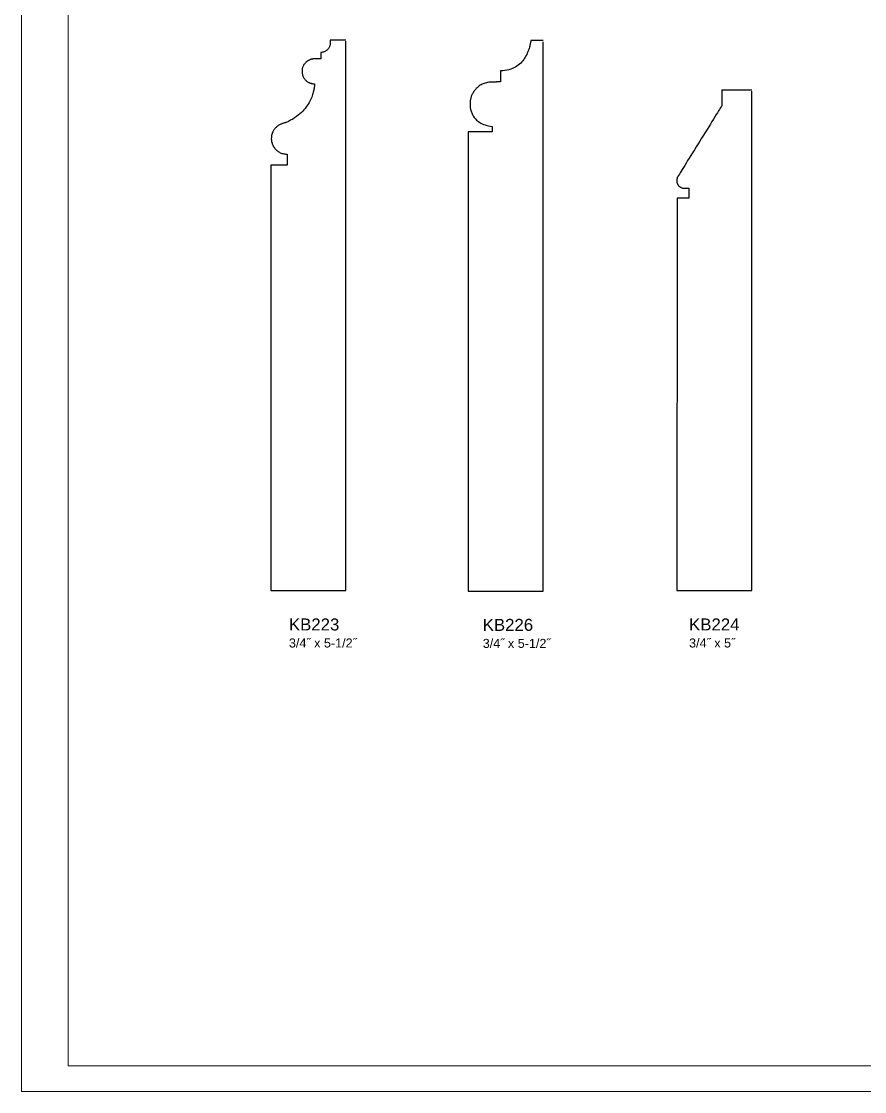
# Model space of a CAD drawing. Extents: x -7.6 to 25.2, y -9.8 to 27.2.
# Drawn here: x -7.64 to 0.78, y -9.8 to 0.9 of the extents above; entities that cross this region are included whole.
import ezdxf

# ---------------------------------------------------------------- set-up
doc = ezdxf.new("R2010")
doc.units = 0
doc.header["$MEASUREMENT"] = 0
doc.layers.add('DO NOT PLOT', color=2, linetype='Continuous', plot=False)
doc.layers.add('LAYER_1', color=7, linetype='Continuous')

# ---------------------------------------------------------------- blocks, each defined once
blk = doc.blocks.new('KB223')
at = {"flags": 128}
blk.add_lwpolyline([(0, 5.5), (0, 5.5), (-0.001, 5.5), (-0.003, 5.5), (-0.005, 5.5), (-0.008, 5.5), (-0.012, 5.5), (-0.015, 5.5), (-0.02, 5.5), (-0.024, 5.5), (-0.029, 5.5), (-0.035, 5.5), (-0.041, 5.5), (-0.046, 5.5), (-0.053, 5.5), (-0.059, 5.5), (-0.065, 5.5), (-0.072, 5.5), (-0.078, 5.5), (-0.085, 5.5), (-0.091, 5.5), (-0.097, 5.5), (-0.104, 5.5), (-0.11, 5.5), (-0.116, 5.5), (-0.121, 5.5), (-0.127, 5.5), (-0.132, 5.5), (-0.137, 5.5), (-0.141, 5.5), (-0.145, 5.5), (-0.148, 5.5), (-0.151, 5.5), (-0.153, 5.5), (-0.155, 5.5), (-0.156, 5.5), (-0.156, 5.5), (-0.156, 5.5), (-0.156, 5.499), (-0.156, 5.498), (-0.156, 5.496), (-0.156, 5.494), (-0.155, 5.491), (-0.155, 5.489), (-0.155, 5.485), (-0.155, 5.482), (-0.155, 5.478), (-0.155, 5.474), (-0.155, 5.47), (-0.156, 5.466), (-0.156, 5.461), (-0.157, 5.456), (-0.158, 5.451), (-0.159, 5.446), (-0.161, 5.441), (-0.162, 5.436), (-0.164, 5.431), (-0.167, 5.427), (-0.169, 5.422), (-0.172, 5.417), (-0.175, 5.412), (-0.179, 5.408), (-0.183, 5.403), (-0.188, 5.399), (-0.192, 5.395), (-0.198, 5.391), (-0.204, 5.388), (-0.21, 5.385), (-0.217, 5.382), (-0.224, 5.38), (-0.232, 5.378), (-0.241, 5.376), (-0.25, 5.375), (-0.25, 5.375), (-0.25, 5.374), (-0.25, 5.374), (-0.25, 5.373), (-0.25, 5.372), (-0.25, 5.37), (-0.25, 5.369), (-0.25, 5.367), (-0.25, 5.365), (-0.25, 5.363), (-0.25, 5.361), (-0.25, 5.359), (-0.25, 5.356), (-0.25, 5.354), (-0.25, 5.352), (-0.25, 5.349), (-0.25, 5.346), (-0.25, 5.344), (-0.25, 5.341), (-0.25, 5.339), (-0.25, 5.336), (-0.25, 5.334), (-0.25, 5.331), (-0.25, 5.329), (-0.25, 5.326), (-0.25, 5.324), (-0.25, 5.322), (-0.25, 5.32), (-0.25, 5.319), (-0.25, 5.317), (-0.25, 5.316), (-0.25, 5.315), (-0.25, 5.314), (-0.25, 5.313), (-0.25, 5.313), (-0.25, 5.312), (-0.25, 5.312), (-0.251, 5.312), (-0.251, 5.312), (-0.252, 5.312), (-0.253, 5.312), (-0.255, 5.312), (-0.256, 5.312), (-0.258, 5.312), (-0.26, 5.312), (-0.262, 5.312), (-0.265, 5.312), (-0.267, 5.312), (-0.269, 5.312), (-0.272, 5.312), (-0.275, 5.312), (-0.277, 5.312), (-0.28, 5.312), (-0.283, 5.312), (-0.286, 5.312), (-0.288, 5.312), (-0.291, 5.312), (-0.294, 5.312), (-0.296, 5.312), (-0.299, 5.312), (-0.301, 5.312), (-0.303, 5.312), (-0.305, 5.312), (-0.307, 5.312), (-0.309, 5.312), (-0.311, 5.312), (-0.312, 5.312), (-0.313, 5.312), (-0.314, 5.312), (-0.315, 5.312), (-0.315, 5.312), (-0.316, 5.312), (-0.319, 5.313), (-0.322, 5.312), (-0.326, 5.312), (-0.33, 5.312), (-0.334, 5.311), (-0.338, 5.31), (-0.342, 5.309), (-0.346, 5.308), (-0.351, 5.307), (-0.355, 5.305), (-0.36, 5.303), (-0.364, 5.301), (-0.369, 5.299), (-0.373, 5.297), (-0.378, 5.294), (-0.382, 5.291), (-0.386, 5.288), (-0.391, 5.285), (-0.395, 5.281), (-0.399, 5.278), (-0.403, 5.274), (-0.407, 5.27), (-0.411, 5.265), (-0.414, 5.261), (-0.418, 5.256), (-0.421, 5.251), (-0.424, 5.246), (-0.426, 5.24), (-0.429, 5.234), (-0.431, 5.228), (-0.433, 5.222), (-0.435, 5.216), (-0.436, 5.209), (-0.437, 5.202), (-0.437, 5.195), (-0.437, 5.188), (-0.436, 5.177), (-0.435, 5.167), (-0.433, 5.158), (-0.431, 5.15), (-0.428, 5.142), (-0.425, 5.134), (-0.422, 5.127), (-0.418, 5.12), (-0.414, 5.114), (-0.41, 5.109), (-0.406, 5.103), (-0.401, 5.098), (-0.396, 5.094), (-0.392, 5.09), (-0.387, 5.086), (-0.382, 5.083), (-0.377, 5.08), (-0.372, 5.077), (-0.367, 5.075), (-0.362, 5.073), (-0.357, 5.071), (-0.352, 5.069), (-0.347, 5.068), (-0.343, 5.067), (-0.339, 5.066), (-0.335, 5.065), (-0.331, 5.064), (-0.327, 5.064), (-0.324, 5.063), (-0.321, 5.063), (-0.319, 5.063), (-0.316, 5.063), (-0.315, 5.063), (-0.314, 5.063), (-0.313, 5.063), (-0.312, 5.063), (-0.312, 5.062), (-0.312, 5.06), (-0.313, 5.057), (-0.313, 5.053), (-0.313, 5.049), (-0.313, 5.043), (-0.314, 5.036), (-0.315, 5.028), (-0.316, 5.02), (-0.318, 5.011), (-0.32, 5.001), (-0.322, 4.99), (-0.325, 4.979), (-0.328, 4.968), (-0.332, 4.956), (-0.336, 4.943), (-0.341, 4.93), (-0.346, 4.917), (-0.352, 4.903), (-0.359, 4.889), (-0.367, 4.875), (-0.375, 4.861), (-0.385, 4.847), (-0.395, 4.833), (-0.406, 4.818), (-0.418, 4.804), (-0.43, 4.79), (-0.444, 4.776), (-0.459, 4.762), (-0.475, 4.749), (-0.492, 4.736), (-0.511, 4.723), (-0.53, 4.711), (-0.551, 4.699), (-0.573, 4.687), (-0.597, 4.677), (-0.598, 4.676), (-0.601, 4.675), (-0.603, 4.675), (-0.607, 4.674), (-0.61, 4.673), (-0.614, 4.672), (-0.619, 4.671), (-0.623, 4.669), (-0.628, 4.667), (-0.633, 4.666), (-0.639, 4.663), (-0.644, 4.661), (-0.65, 4.659), (-0.656, 4.656), (-0.662, 4.653), (-0.668, 4.649), (-0.674, 4.646), (-0.68, 4.642), (-0.686, 4.638), (-0.691, 4.633), (-0.697, 4.628), (-0.703, 4.623), (-0.708, 4.617), (-0.713, 4.611), (-0.718, 4.604), (-0.722, 4.598), (-0.726, 4.59), (-0.73, 4.582), (-0.734, 4.574), (-0.737, 4.566), (-0.739, 4.556), (-0.741, 4.547), (-0.742, 4.537), (-0.743, 4.526), (-0.744, 4.515), (-0.743, 4.503), (-0.743, 4.502), (-0.743, 4.5), (-0.743, 4.498), (-0.742, 4.495), (-0.742, 4.492), (-0.741, 4.489), (-0.741, 4.485), (-0.74, 4.481), (-0.738, 4.476), (-0.737, 4.472), (-0.735, 4.467), (-0.734, 4.462), (-0.731, 4.457), (-0.729, 4.451), (-0.727, 4.446), (-0.724, 4.44), (-0.721, 4.435), (-0.717, 4.429), (-0.713, 4.424), (-0.709, 4.418), (-0.705, 4.413), (-0.7, 4.407), (-0.695, 4.402), (-0.689, 4.397), (-0.683, 4.392), (-0.677, 4.387), (-0.67, 4.383), (-0.663, 4.379), (-0.655, 4.375), (-0.647, 4.371), (-0.638, 4.368), (-0.629, 4.366), (-0.619, 4.363), (-0.609, 4.362), (-0.598, 4.36), (-0.587, 4.359), (-0.587, 4.359), (-0.587, 4.358), (-0.587, 4.357), (-0.587, 4.356), (-0.587, 4.354), (-0.587, 4.351), (-0.587, 4.349), (-0.587, 4.346), (-0.587, 4.342), (-0.587, 4.339), (-0.587, 4.335), (-0.587, 4.331), (-0.587, 4.327), (-0.587, 4.323), (-0.587, 4.318), (-0.587, 4.314), (-0.587, 4.309), (-0.587, 4.305), (-0.587, 4.3), (-0.587, 4.296), (-0.587, 4.291), (-0.587, 4.287), (-0.587, 4.283), (-0.587, 4.278), (-0.587, 4.274), (-0.587, 4.271), (-0.587, 4.267), (-0.587, 4.264), (-0.587, 4.261), (-0.587, 4.258), (-0.587, 4.256), (-0.587, 4.254), (-0.587, 4.252), (-0.587, 4.251), (-0.587, 4.25), (-0.587, 4.25), (-0.588, 4.25), (-0.589, 4.25), (-0.59, 4.25), (-0.593, 4.25), (-0.596, 4.25), (-0.599, 4.25), (-0.603, 4.25), (-0.608, 4.25), (-0.613, 4.25), (-0.618, 4.25), (-0.624, 4.25), (-0.629, 4.25), (-0.636, 4.25), (-0.642, 4.25), (-0.648, 4.25), (-0.655, 4.25), (-0.662, 4.25), (-0.669, 4.25), (-0.675, 4.25), (-0.682, 4.25), (-0.689, 4.25), (-0.695, 4.25), (-0.702, 4.25), (-0.708, 4.25), (-0.714, 4.25), (-0.719, 4.25), (-0.725, 4.25), (-0.729, 4.25), (-0.734, 4.25), (-0.738, 4.25), (-0.741, 4.25), (-0.744, 4.25), (-0.747, 4.25), (-0.749, 4.25), (-0.75, 4.25), (-0.75, 4.25), (-0.75, 4.24), (-0.75, 4.212), (-0.75, 4.166), (-0.75, 4.104), (-0.75, 4.027), (-0.75, 3.935), (-0.75, 3.831), (-0.75, 3.714), (-0.75, 3.586), (-0.75, 3.448), (-0.75, 3.302), (-0.75, 3.148), (-0.75, 2.988), (-0.75, 2.822), (-0.75, 2.651), (-0.75, 2.478), (-0.75, 2.302), (-0.75, 2.125), (-0.75, 1.948), (-0.75, 1.772), (-0.75, 1.599), (-0.75, 1.428), (-0.75, 1.262), (-0.75, 1.102), (-0.75, 0.948), (-0.75, 0.802), (-0.75, 0.664), (-0.75, 0.536), (-0.75, 0.42), (-0.75, 0.315), (-0.75, 0.223), (-0.75, 0.146), (-0.75, 0.084), (-0.75, 0.038), (-0.75, 0.01), (-0.75, 0), (-0.748, 0), (-0.743, 0), (-0.735, 0), (-0.724, 0), (-0.711, 0), (-0.694, 0), (-0.676, 0), (-0.655, 0), (-0.633, 0), (-0.609, 0), (-0.583, 0), (-0.556, 0), (-0.527, 0), (-0.498, 0), (-0.468, 0), (-0.437, 0), (-0.406, 0), (-0.375, 0), (-0.344, 0), (-0.313, 0), (-0.282, 0), (-0.252, 0), (-0.223, 0), (-0.194, 0), (-0.167, 0), (-0.141, 0), (-0.117, 0), (-0.095, 0), (-0.074, 0), (-0.056, 0), (-0.039, 0), (-0.026, 0), (-0.015, 0), (-0.007, 0), (-0.002, 0), (0, 0), (0, 0.012), (0, 0.049), (0, 0.108), (0, 0.189), (0, 0.289), (0, 0.407), (0, 0.543), (0, 0.694), (0, 0.859), (0, 1.037), (0, 1.227), (0, 1.426), (0, 1.634), (0, 1.848), (0, 2.069), (0, 2.294), (0, 2.521), (0, 2.75), (0, 2.979), (0, 3.206), (0, 3.431), (0, 3.652), (0, 3.866), (0, 4.074), (0, 4.273), (0, 4.463), (0, 4.641), (0, 4.806), (0, 4.957), (0, 5.093), (0, 5.211), (0, 5.311), (0, 5.392), (0, 5.451), (0, 5.488)], dxfattribs=at)
blk = doc.blocks.new('KB224')
at = {"flags": 128}
blk.add_lwpolyline([(0, 5.5), (0, 5.5), (-0.001, 5.5), (-0.002, 5.5), (-0.004, 5.5), (-0.007, 5.5), (-0.009, 5.5), (-0.012, 5.5), (-0.016, 5.5), (-0.02, 5.5), (-0.024, 5.5), (-0.028, 5.5), (-0.032, 5.5), (-0.037, 5.5), (-0.042, 5.5), (-0.047, 5.5), (-0.052, 5.5), (-0.057, 5.5), (-0.062, 5.5), (-0.068, 5.5), (-0.073, 5.5), (-0.078, 5.5), (-0.083, 5.5), (-0.088, 5.5), (-0.093, 5.5), (-0.097, 5.5), (-0.101, 5.5), (-0.105, 5.5), (-0.109, 5.5), (-0.113, 5.5), (-0.116, 5.5), (-0.118, 5.5), (-0.121, 5.5), (-0.123, 5.5), (-0.124, 5.5), (-0.125, 5.5), (-0.125, 5.5), (-0.125, 5.499), (-0.125, 5.497), (-0.126, 5.494), (-0.126, 5.49), (-0.127, 5.484), (-0.128, 5.478), (-0.13, 5.47), (-0.131, 5.462), (-0.133, 5.453), (-0.136, 5.443), (-0.139, 5.433), (-0.142, 5.422), (-0.146, 5.41), (-0.15, 5.398), (-0.155, 5.386), (-0.16, 5.374), (-0.166, 5.362), (-0.173, 5.349), (-0.18, 5.336), (-0.188, 5.324), (-0.196, 5.312), (-0.206, 5.299), (-0.216, 5.288), (-0.226, 5.276), (-0.238, 5.265), (-0.25, 5.255), (-0.264, 5.245), (-0.278, 5.236), (-0.293, 5.228), (-0.309, 5.22), (-0.326, 5.214), (-0.344, 5.208), (-0.363, 5.204), (-0.383, 5.201), (-0.405, 5.199), (-0.427, 5.198), (-0.427, 5.198), (-0.427, 5.197), (-0.427, 5.196), (-0.427, 5.194), (-0.427, 5.192), (-0.427, 5.19), (-0.427, 5.187), (-0.427, 5.184), (-0.427, 5.181), (-0.427, 5.177), (-0.427, 5.173), (-0.427, 5.169), (-0.427, 5.165), (-0.427, 5.161), (-0.427, 5.156), (-0.427, 5.152), (-0.427, 5.147), (-0.427, 5.142), (-0.427, 5.138), (-0.427, 5.133), (-0.427, 5.129), (-0.427, 5.124), (-0.427, 5.12), (-0.427, 5.116), (-0.427, 5.112), (-0.427, 5.108), (-0.427, 5.104), (-0.427, 5.101), (-0.427, 5.098), (-0.427, 5.095), (-0.427, 5.093), (-0.427, 5.091), (-0.427, 5.089), (-0.427, 5.088), (-0.427, 5.087), (-0.427, 5.087), (-0.427, 5.087), (-0.428, 5.087), (-0.429, 5.087), (-0.431, 5.087), (-0.432, 5.087), (-0.435, 5.087), (-0.437, 5.087), (-0.44, 5.087), (-0.443, 5.087), (-0.446, 5.087), (-0.45, 5.087), (-0.454, 5.087), (-0.457, 5.087), (-0.462, 5.087), (-0.466, 5.087), (-0.47, 5.086), (-0.474, 5.086), (-0.478, 5.086), (-0.483, 5.086), (-0.487, 5.086), (-0.491, 5.086), (-0.495, 5.086), (-0.499, 5.086), (-0.503, 5.086), (-0.507, 5.086), (-0.51, 5.086), (-0.514, 5.086), (-0.517, 5.086), (-0.519, 5.086), (-0.522, 5.086), (-0.524, 5.086), (-0.526, 5.086), (-0.528, 5.086), (-0.529, 5.086), (-0.529, 5.086), (-0.53, 5.086), (-0.543, 5.084), (-0.556, 5.082), (-0.568, 5.079), (-0.579, 5.076), (-0.591, 5.072), (-0.601, 5.068), (-0.611, 5.063), (-0.621, 5.058), (-0.63, 5.053), (-0.639, 5.048), (-0.647, 5.042), (-0.655, 5.035), (-0.662, 5.029), (-0.669, 5.022), (-0.675, 5.016), (-0.681, 5.009), (-0.687, 5.001), (-0.692, 4.994), (-0.697, 4.987), (-0.701, 4.979), (-0.705, 4.972), (-0.709, 4.964), (-0.713, 4.957), (-0.716, 4.95), (-0.719, 4.942), (-0.721, 4.935), (-0.723, 4.928), (-0.725, 4.921), (-0.727, 4.914), (-0.728, 4.908), (-0.729, 4.901), (-0.73, 4.895), (-0.731, 4.889), (-0.732, 4.884), (-0.732, 4.879), (-0.732, 4.874), (-0.732, 4.873), (-0.732, 4.872), (-0.732, 4.87), (-0.732, 4.867), (-0.732, 4.863), (-0.732, 4.858), (-0.732, 4.853), (-0.732, 4.848), (-0.731, 4.841), (-0.73, 4.835), (-0.729, 4.828), (-0.728, 4.82), (-0.726, 4.812), (-0.724, 4.804), (-0.721, 4.795), (-0.718, 4.786), (-0.715, 4.777), (-0.711, 4.768), (-0.707, 4.759), (-0.701, 4.75), (-0.696, 4.741), (-0.689, 4.732), (-0.682, 4.723), (-0.674, 4.715), (-0.666, 4.706), (-0.656, 4.698), (-0.646, 4.69), (-0.635, 4.683), (-0.623, 4.676), (-0.61, 4.669), (-0.596, 4.663), (-0.581, 4.658), (-0.565, 4.653), (-0.548, 4.649), (-0.53, 4.645), (-0.51, 4.642), (-0.51, 4.642), (-0.51, 4.642), (-0.51, 4.641), (-0.51, 4.64), (-0.51, 4.639), (-0.51, 4.638), (-0.51, 4.637), (-0.51, 4.635), (-0.51, 4.634), (-0.51, 4.632), (-0.51, 4.63), (-0.51, 4.628), (-0.51, 4.626), (-0.51, 4.624), (-0.51, 4.622), (-0.51, 4.619), (-0.51, 4.617), (-0.51, 4.615), (-0.51, 4.612), (-0.51, 4.61), (-0.51, 4.608), (-0.51, 4.606), (-0.51, 4.603), (-0.51, 4.601), (-0.51, 4.599), (-0.51, 4.597), (-0.51, 4.596), (-0.51, 4.594), (-0.51, 4.592), (-0.51, 4.591), (-0.51, 4.59), (-0.51, 4.589), (-0.51, 4.588), (-0.51, 4.587), (-0.51, 4.587), (-0.51, 4.587), (-0.511, 4.587), (-0.513, 4.587), (-0.515, 4.587), (-0.519, 4.587), (-0.523, 4.587), (-0.528, 4.587), (-0.534, 4.587), (-0.541, 4.587), (-0.548, 4.587), (-0.556, 4.587), (-0.564, 4.587), (-0.573, 4.587), (-0.582, 4.587), (-0.591, 4.587), (-0.601, 4.587), (-0.61, 4.587), (-0.62, 4.587), (-0.63, 4.587), (-0.64, 4.587), (-0.65, 4.587), (-0.66, 4.587), (-0.669, 4.587), (-0.679, 4.587), (-0.688, 4.587), (-0.697, 4.587), (-0.705, 4.587), (-0.713, 4.587), (-0.72, 4.587), (-0.726, 4.587), (-0.732, 4.587), (-0.737, 4.587), (-0.742, 4.587), (-0.745, 4.587), (-0.748, 4.587), (-0.749, 4.587), (-0.75, 4.587), (-0.75, 4.576), (-0.75, 4.546), (-0.75, 4.497), (-0.75, 4.43), (-0.75, 4.346), (-0.75, 4.247), (-0.75, 4.134), (-0.75, 4.008), (-0.75, 3.87), (-0.75, 3.722), (-0.75, 3.564), (-0.75, 3.398), (-0.75, 3.224), (-0.75, 3.045), (-0.75, 2.861), (-0.75, 2.674), (-0.75, 2.484), (-0.75, 2.293), (-0.75, 2.102), (-0.75, 1.913), (-0.75, 1.725), (-0.75, 1.542), (-0.75, 1.362), (-0.75, 1.189), (-0.75, 1.023), (-0.75, 0.865), (-0.75, 0.717), (-0.75, 0.579), (-0.75, 0.453), (-0.75, 0.34), (-0.75, 0.241), (-0.75, 0.157), (-0.75, 0.09), (-0.75, 0.041), (-0.75, 0.01), (-0.75, 0), (-0.748, 0), (-0.743, 0), (-0.735, 0), (-0.724, 0), (-0.711, 0), (-0.694, 0), (-0.676, 0), (-0.655, 0), (-0.633, 0), (-0.609, 0), (-0.583, 0), (-0.556, 0), (-0.527, 0), (-0.498, 0), (-0.468, 0), (-0.437, 0), (-0.406, 0), (-0.375, 0), (-0.344, 0), (-0.313, 0), (-0.282, 0), (-0.252, 0), (-0.223, 0), (-0.194, 0), (-0.167, 0), (-0.141, 0), (-0.117, 0), (-0.095, 0), (-0.074, 0), (-0.056, 0), (-0.039, 0), (-0.026, 0), (-0.015, 0), (-0.007, 0), (-0.002, 0), (0, 0), (0, 0.012), (0, 0.049), (0, 0.108), (0, 0.189), (0, 0.289), (0, 0.407), (0, 0.543), (0, 0.694), (0, 0.859), (0, 1.037), (0, 1.227), (0, 1.426), (0, 1.634), (0, 1.848), (0, 2.069), (0, 2.294), (0, 2.521), (0, 2.75), (0, 2.979), (0, 3.206), (0, 3.431), (0, 3.652), (0, 3.866), (0, 4.074), (0, 4.273), (0, 4.463), (0, 4.641), (0, 4.806), (0, 4.957), (0, 5.093), (0, 5.211), (0, 5.311), (0, 5.392), (0, 5.451), (0, 5.488)], dxfattribs=at)
blk = doc.blocks.new('KB226')
at = {"flags": 128}
blk.add_lwpolyline([(0, 5), (-0.001, 5), (-0.003, 5), (-0.006, 5), (-0.01, 5), (-0.016, 5), (-0.022, 5), (-0.03, 5), (-0.038, 5), (-0.047, 5), (-0.057, 5), (-0.067, 5), (-0.078, 5), (-0.089, 5), (-0.101, 5), (-0.113, 5), (-0.125, 5), (-0.138, 5), (-0.15, 5), (-0.163, 5), (-0.175, 5), (-0.187, 5), (-0.199, 5), (-0.211, 5), (-0.222, 5), (-0.233, 5), (-0.244, 5), (-0.253, 5), (-0.262, 5), (-0.271, 5), (-0.278, 5), (-0.285, 5), (-0.29, 5), (-0.294, 5), (-0.298, 5), (-0.3, 5), (-0.3, 5), (-0.3, 5), (-0.3, 4.999), (-0.3, 4.997), (-0.3, 4.995), (-0.3, 4.992), (-0.3, 4.988), (-0.3, 4.985), (-0.3, 4.98), (-0.3, 4.976), (-0.3, 4.971), (-0.3, 4.965), (-0.3, 4.96), (-0.3, 4.954), (-0.3, 4.948), (-0.3, 4.941), (-0.3, 4.935), (-0.3, 4.928), (-0.3, 4.922), (-0.3, 4.915), (-0.3, 4.909), (-0.3, 4.903), (-0.3, 4.896), (-0.3, 4.89), (-0.3, 4.884), (-0.3, 4.879), (-0.3, 4.873), (-0.3, 4.868), (-0.3, 4.863), (-0.3, 4.859), (-0.3, 4.855), (-0.3, 4.852), (-0.3, 4.849), (-0.3, 4.847), (-0.3, 4.845), (-0.3, 4.844), (-0.3, 4.844), (-0.301, 4.842), (-0.304, 4.837), (-0.309, 4.83), (-0.315, 4.82), (-0.323, 4.807), (-0.333, 4.792), (-0.344, 4.774), (-0.356, 4.755), (-0.369, 4.734), (-0.383, 4.711), (-0.398, 4.686), (-0.414, 4.661), (-0.43, 4.634), (-0.447, 4.607), (-0.465, 4.578), (-0.483, 4.55), (-0.501, 4.52), (-0.519, 4.491), (-0.537, 4.462), (-0.556, 4.432), (-0.573, 4.404), (-0.591, 4.375), (-0.608, 4.348), (-0.625, 4.321), (-0.641, 4.296), (-0.656, 4.271), (-0.67, 4.248), (-0.683, 4.227), (-0.695, 4.208), (-0.706, 4.191), (-0.715, 4.175), (-0.723, 4.162), (-0.73, 4.152), (-0.734, 4.145), (-0.737, 4.14), (-0.738, 4.138), (-0.739, 4.137), (-0.74, 4.135), (-0.741, 4.133), (-0.742, 4.131), (-0.743, 4.129), (-0.744, 4.126), (-0.745, 4.123), (-0.746, 4.12), (-0.747, 4.117), (-0.748, 4.114), (-0.748, 4.111), (-0.749, 4.107), (-0.749, 4.104), (-0.75, 4.1), (-0.75, 4.096), (-0.75, 4.092), (-0.749, 4.088), (-0.749, 4.084), (-0.748, 4.08), (-0.748, 4.076), (-0.746, 4.072), (-0.745, 4.068), (-0.743, 4.064), (-0.742, 4.06), (-0.739, 4.057), (-0.737, 4.053), (-0.734, 4.049), (-0.731, 4.045), (-0.728, 4.042), (-0.724, 4.039), (-0.72, 4.035), (-0.715, 4.032), (-0.71, 4.029), (-0.705, 4.027), (-0.699, 4.024), (-0.693, 4.022), (-0.691, 4.021), (-0.69, 4.021), (-0.688, 4.021), (-0.686, 4.021), (-0.684, 4.02), (-0.682, 4.02), (-0.68, 4.02), (-0.678, 4.02), (-0.676, 4.02), (-0.673, 4.019), (-0.671, 4.019), (-0.669, 4.019), (-0.666, 4.019), (-0.664, 4.019), (-0.661, 4.019), (-0.659, 4.019), (-0.656, 4.019), (-0.654, 4.019), (-0.652, 4.019), (-0.649, 4.019), (-0.647, 4.019), (-0.645, 4.019), (-0.643, 4.019), (-0.641, 4.019), (-0.639, 4.019), (-0.637, 4.019), (-0.636, 4.019), (-0.634, 4.019), (-0.633, 4.019), (-0.631, 4.019), (-0.63, 4.019), (-0.629, 4.019), (-0.629, 4.019), (-0.628, 4.019), (-0.628, 4.019), (-0.628, 4.019), (-0.628, 4.019), (-0.628, 4.018), (-0.628, 4.017), (-0.628, 4.016), (-0.628, 4.014), (-0.628, 4.012), (-0.628, 4.009), (-0.628, 4.007), (-0.628, 4.004), (-0.628, 4.001), (-0.628, 3.997), (-0.628, 3.994), (-0.628, 3.99), (-0.628, 3.986), (-0.628, 3.982), (-0.628, 3.978), (-0.628, 3.974), (-0.628, 3.97), (-0.628, 3.966), (-0.628, 3.962), (-0.628, 3.958), (-0.628, 3.954), (-0.628, 3.95), (-0.628, 3.947), (-0.628, 3.943), (-0.628, 3.94), (-0.628, 3.937), (-0.628, 3.934), (-0.628, 3.931), (-0.628, 3.929), (-0.628, 3.926), (-0.628, 3.925), (-0.628, 3.923), (-0.628, 3.922), (-0.628, 3.922), (-0.628, 3.921), (-0.628, 3.921), (-0.629, 3.921), (-0.63, 3.921), (-0.632, 3.921), (-0.634, 3.921), (-0.636, 3.921), (-0.639, 3.921), (-0.642, 3.921), (-0.646, 3.921), (-0.65, 3.921), (-0.654, 3.921), (-0.658, 3.921), (-0.662, 3.921), (-0.667, 3.921), (-0.672, 3.921), (-0.677, 3.921), (-0.681, 3.921), (-0.686, 3.921), (-0.691, 3.921), (-0.696, 3.921), (-0.701, 3.921), (-0.705, 3.921), (-0.71, 3.921), (-0.714, 3.921), (-0.719, 3.921), (-0.723, 3.921), (-0.726, 3.921), (-0.73, 3.921), (-0.733, 3.921), (-0.736, 3.921), (-0.739, 3.921), (-0.741, 3.921), (-0.742, 3.921), (-0.744, 3.921), (-0.744, 3.921), (-0.745, 3.921), (-0.745, 3.912), (-0.745, 3.886), (-0.745, 3.844), (-0.745, 3.787), (-0.745, 3.715), (-0.745, 3.631), (-0.745, 3.534), (-0.745, 3.426), (-0.746, 3.309), (-0.746, 3.182), (-0.746, 3.047), (-0.746, 2.905), (-0.746, 2.757), (-0.747, 2.603), (-0.747, 2.446), (-0.747, 2.286), (-0.747, 2.124), (-0.747, 1.961), (-0.748, 1.797), (-0.748, 1.635), (-0.748, 1.475), (-0.748, 1.318), (-0.748, 1.165), (-0.749, 1.017), (-0.749, 0.875), (-0.749, 0.74), (-0.749, 0.613), (-0.749, 0.495), (-0.749, 0.387), (-0.75, 0.29), (-0.75, 0.206), (-0.75, 0.134), (-0.75, 0.077), (-0.75, 0.035), (-0.75, 0.009), (-0.75, 0), (-0.748, 0), (-0.743, 0), (-0.735, 0), (-0.724, 0), (-0.711, 0), (-0.694, 0), (-0.676, 0), (-0.655, 0), (-0.633, 0), (-0.609, 0), (-0.583, 0), (-0.556, 0), (-0.527, 0), (-0.498, 0), (-0.468, 0), (-0.437, 0), (-0.406, 0), (-0.375, 0), (-0.344, 0), (-0.313, 0), (-0.282, 0), (-0.252, 0), (-0.223, 0), (-0.194, 0), (-0.167, 0), (-0.141, 0), (-0.117, 0), (-0.095, 0), (-0.074, 0), (-0.056, 0), (-0.039, 0), (-0.026, 0), (-0.015, 0), (-0.007, 0), (-0.002, 0), (0, 0), (0, 0.011), (0, 0.045), (0, 0.098), (0, 0.171), (0, 0.263), (0, 0.37), (0, 0.494), (0, 0.631), (0, 0.781), (0, 0.943), (0, 1.115), (0, 1.296), (0, 1.485), (0, 1.68), (0, 1.881), (0, 2.085), (0, 2.292), (0, 2.5), (0, 2.708), (0, 2.915), (0, 3.119), (0, 3.32), (0, 3.515), (0, 3.704), (0, 3.885), (0, 4.057), (0, 4.219), (0, 4.369), (0, 4.506), (0, 4.63), (0, 4.737), (0, 4.829), (0, 4.902), (0, 4.955), (0, 4.989)], dxfattribs=at)

msp = doc.modelspace()

# ---------------------------------------------------------------- linework, layer by layer
at = {"linetype": 'Continuous', "lineweight": 0}
msp.add_line((-7.169, -9.539), (24.907, -9.539), dxfattribs=at)
at = {"layer": 'DO NOT PLOT', "linetype": 'Continuous', "lineweight": 0}
for p, q in [((-7.635, 27.233), (-7.635, -9.795)), ((-7.635, -9.795), (25.202, -9.795))]:
    msp.add_line(p, q, dxfattribs=at)
at = {"layer": 'LAYER_1', "color": 7, "lineweight": 0}
msp.add_open_spline([(-7.169, -9.539), (-7.169, -9.539), (-7.169, 26.927), (-7.169, 26.927)], degree=3, dxfattribs=at)

# ---------------------------------------------------------------- block references
at = {"linetype": 'Continuous'}
for name, p in [('KB223', (-4.396, -4.789)), ('KB224', (-2.424, -4.794)), ('KB226', (-0.342, -4.789))]:
    msp.add_blockref(name, p, dxfattribs=at)

# ---------------------------------------------------------------- texts
at = {"linetype": 'Continuous', "lineweight": 0, "attachment_point": 1}
for s, insert, char_height, width in [('{\\fArial|b0|i0|c0|p34;\\W8.3943;  \\W1;KB223\\P\\H0.75x;\\W7.4616;   \\W1;3/4˝ x 5-1/2˝\\H1.3333x;\\P\\W7.3261;   }', (-5.746, -5.068), 0.12, 2.04732), ('{\\fArial|b0|i0|c0|p34;\\W6.2168;  \\W1;KB226\\P\\H0.75x;\\W8.2892;  \\W1;3/4˝ x 5-1/2˝\\H1.3333x;\\P\\W8.8113;  }', (-3.608, -5.072), 0.12, 1.64157), ('{\\fArial|b0|i0|c0|p34;\\H1.2x;\\W8.7267; \\W1;KB224\\P\\H0.75x;\\W5.8179;  \\W1;3/4˝ x 5˝\\H1.3333x;\\P\\W6.9556;  }', (-1.375, -5.068), 0.1, 1.29586)]:
    msp.add_mtext(s, dxfattribs=dict(at, insert=insert, char_height=char_height, width=width))

doc.saveas('drawing.dxf')
